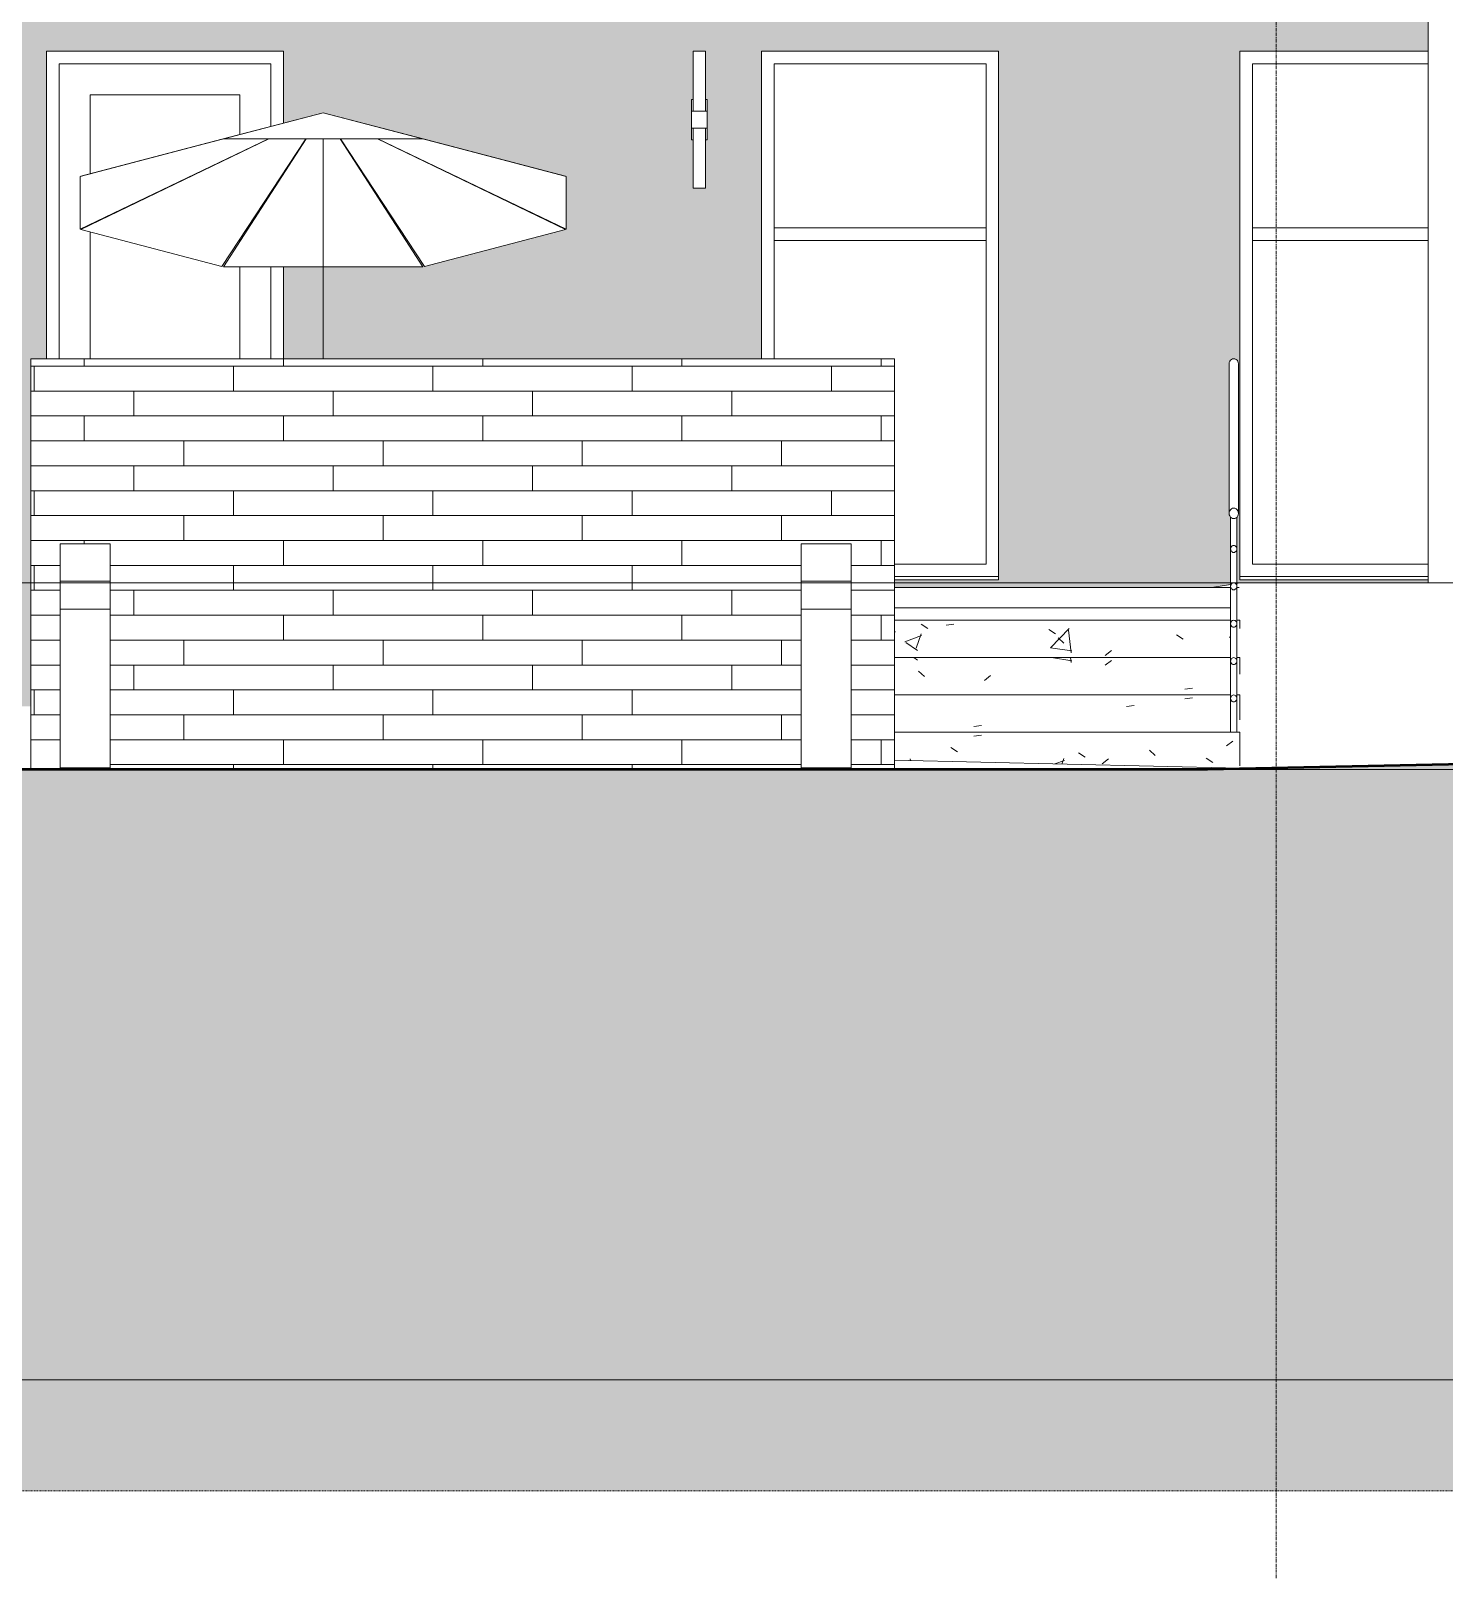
# Model space of a CAD drawing. Header units: inches. Extents: x 1747 to 7619, y -160 to 618.
# Drawn here: x 6191.1 to 6418, y -159.8 to 88.6 of the extents above; entities that cross this region are included whole.
import ezdxf

# ---------------------------------------------------------------- set-up
doc = ezdxf.new("R2010")
doc.units = ezdxf.units.IN
doc.header["$MEASUREMENT"] = 0
doc.linetypes.add('Aligning Line 1_8_', pattern=[0.25, 0.125, -0.125])
doc.linetypes.add('Grid Line 1_2_', pattern=[0.875, 0.5, -0.125, 0.125, -0.125])
for name, color, linetype, lineweight in [('0-4', 10, 'Continuous', 5), ('A-FLOR', 192, 'Continuous', 13), ('A-FLOR-HRAL', 11, 'Continuous', 9), ('A-FLOR-LEVL-1', 51, 'Grid Line 1_2_', 9), ('A-GENM', 5, 'Continuous', 9), ('A-GLAZ', 151, 'Continuous', 13), ('A-WALL', 113, 'Continuous', 13), ('A-WALL-PATT-1', 111, 'Continuous', 9), ('C-BLDG-PADS-1', 7, 'Continuous', 9), ('C-TOPO', 7, 'Continuous', 9), ('C-TOPO-1', 250, 'Continuous', 50), ('E-LITE-EQPM', 33, 'Continuous', 9), ('G-ANNO-SYMB', 111, 'Aligning Line 1_8_', 9), ('G-ANNO-SYMB-2', 147, 'Aligning Line 1_8_', 9), ('G-IMPT', 8, 'Continuous', 9), ('L-SITE', 91, 'Continuous', 9), ('S-GRID-1', 1, 'Grid Line 1_2_', 9), ('S-STRS', 31, 'Continuous', 9)]:
    doc.layers.add(name, color=color, linetype=linetype, lineweight=lineweight)
pattern_1 = [(0, (6327.6467, -29.2), (0, 4), []), (90, (6327.647, -29.2), (-8, 8), [4, -28]), (90, (6343.647, -25.2), (-8, 8), [4, -28])]

# ---------------------------------------------------------------- blocks, each defined once
blk = doc.blocks.new('CTR - 2nd Phase_rvt-2-BUILDING ELEVATION - NORTH')
at = {"layer": 'A-FLOR-LEVL-1'}
for p, q in [((-12558.48, 0), (-9609.49, 0)), ((-12558.48, -30), (-9609.49, -30)), ((-12558.48, -128), (-9609.49, -128))]:
    blk.add_line(p, q, dxfattribs=at)
blk = doc.blocks.new('CTR  - Topography_rvt-2-BUILDING ELEVATION - NORTH')
at = {"layer": 'C-TOPO'}
h = blk.add_hatch(dxfattribs=at)
h.set_pattern_fill('FP_44', color=256, style=0, pattern_type=2)
h.set_pattern_definition([(0, (12, 0), (24, 24), [24, -24]), (0, (12, 9), (24, 24), [24, -24]), (0, (12, 18), (24, 24), [24, -24]), (90, (15, 21), (-24, 24), [24, -24]), (90, (24, 21), (-24, 24), [24, -24]), (90, (33, 21), (-24, 24), [24, -24])])
h.paths.add_polyline_path([(-11081.58, -145.91), (-9706.16, -145.91), (-9706.16, 4.74), (-9718.02, 4.58), (-9757.96, 2.29), (-9768.94, 2.2), (-9792.27, 0.09), (-9800.81, -1.14), (-9823.15, -1.14), (-9826.28, -1.52), (-9893.34, -4.3), (-9896.52, -5.01), (-9915.25, -12.61), (-9950.42, -20.49), (-9956.61, -23), (-10060.1, -17.59), (-10091.21, -21.29), (-10136.73, -22.07), (-10165.22, -22.67), (-10281.96, -24.6), (-10370.76, -26.59), (-10412.87, -26.71), (-10450.41, -27.55), (-10486.95, -27.6), (-10517.54, -27.24), (-10524.96, -27.24), (-10534.89, -27.12), (-10585.35, -27.54), (-10642.59, -27.26), (-10678.15, -26.98), (-10825.64, -29.97), (-10890.22, -30), (-12461.79, -30), (-12461.79, -145.91), (-11083.98, -145.91)], flags=0)
at = {"layer": 'A-FLOR-LEVL-1'}
for p, q in [((-12558.48, 0), (-9609.49, 0)), ((-12558.48, -128), (-9609.49, -128))]:
    blk.add_line(p, q, dxfattribs=at)
at = {"layer": 'C-BLDG-PADS-1'}
blk.add_line((-11013.11, -30), (-11013.11, -27), dxfattribs=at)
at = {"layer": 'C-TOPO'}
for p, q in [((-10819.49, -0.08), (-10818.99, 0)), ((-10783.67, 0), (-10818.99, 0)), ((-10823.53, -0.75), (-10820.49, -0.25)), ((-10818.99, -29.77), (-10874.46, -28.49)), ((-10824.23, -29.97), (-10759.96, -28.66)), ((-10818.99, -29.86), (-10818.99, -29.77)), ((-10816.88, -29.82), (-10818.99, -29.77)), ((-10818.99, -29.77), (-10818.99, -29.86)), ((-11034.25, -30), (-10940.6, -30)), ((-10858.76, -30), (-10940.6, -30)), ((-10876.59, -30), (-10823.44, -29.95)), ((-10860.99, -30), (-10858.76, -30)), ((-10824.23, -29.97), (-10858.76, -30)), ((-10823.58, -29.97), (-10824.23, -29.97))]:
    blk.add_line(p, q, dxfattribs=at)
at = {"layer": 'C-TOPO-1'}
for p, q in [((-10759.96, -28.66), (-10824.23, -29.97)), ((-10940.6, -30), (-11034.25, -30)), ((-10858.76, -30), (-10940.6, -30)), ((-10824.23, -29.97), (-10858.76, -30))]:
    blk.add_line(p, q, dxfattribs=at)
at = {"layer": 'G-ANNO-SYMB-2'}
blk.add_line((-9742.88, 0), (-12461.79, 0), dxfattribs=at)
blk = doc.blocks.new('CTR - 1st Phase - Common Walls_rvt-2-BUILDING ELEVATION - NORTH')
at = {"layer": 'A-FLOR-LEVL-1'}
for p, q in [((-12558.48, 0), (-9609.49, 0)), ((-12558.48, -30), (-9609.49, -30)), ((-12558.48, -128), (-9609.49, -128))]:
    blk.add_line(p, q, dxfattribs=at)
at = {"layer": 'G-ANNO-SYMB-2'}
blk.add_line((-9706.16, 0), (-12461.79, 0), dxfattribs=at)
blk = doc.blocks.new('Outdoor Table01 - 02ZUTB01_dwg-V20-BUILDING ELEVATION - NORTH')
at = {"layer": 'G-IMPT'}
for p, q in [((-12157.79, 75.5), (-12196.68, 65.31)), ((-12157.79, 75.5), (-12174.05, 71.26)), ((-12157.79, 75.5), (-12173.79, 71.29)), ((-12157.79, 75.5), (-12141.79, 71.29)), ((-12157.79, 75.5), (-12118.9, 65.31)), ((-12157.79, 75.5), (-12141.53, 71.26)), ((-12196.79, 65.24), (-12173.79, 71.29)), ((-12166.58, 71.29), (-12196.79, 56.82)), ((-12166.52, 71.29), (-12196.68, 56.75)), ((-12174.05, 71.26), (-12196.68, 65.31)), ((-12160.56, 71.29), (-12174.05, 50.8)), ((-12160.51, 71.29), (-12173.79, 50.77)), ((-12141.79, 71.29), (-12173.79, 71.29)), ((-12157.79, 49.5), (-12157.79, 71.29)), ((-12157.79, 49.5), (-12157.79, 71.29)), ((-12155.07, 71.29), (-12141.79, 50.77)), ((-12155.02, 71.29), (-12141.53, 50.8)), ((-12149.06, 71.29), (-12118.9, 56.75)), ((-12149, 71.29), (-12118.79, 56.82)), ((-12141.79, 71.29), (-12118.79, 65.24)), ((-12118.9, 65.31), (-12141.53, 71.26)), ((-12196.79, 65.24), (-12196.79, 56.82)), ((-12118.79, 56.82), (-12118.79, 65.24)), ((-12196.68, 56.75), (-12174.05, 50.8)), ((-12141.53, 50.8), (-12118.9, 56.75)), ((-12173.79, 50.77), (-12141.79, 50.77)), ((-12157.79, 36), (-12157.79, 49.5)), ((-12157.79, 36), (-12157.79, 49.5))]:
    blk.add_line(p, q, dxfattribs=at)
blk = doc.blocks.new('Outdoor Table01 - Outdoor Table01-1899970-BUILDING ELEVATION - NORTH')
at = {"extrusion": (0, 0, -1), "zscale": -1}
blk.add_blockref('Outdoor Table01 - 02ZUTB01_dwg-V20-BUILDING ELEVATION - NORTH', (22279.58, 0), dxfattribs=at)
blk = doc.blocks.new('_THE_ WINDOW _ DOOR - Window - 1st Floor-V28-BUILDING ELEVATION - NORTH')
at = {"layer": 'A-GLAZ'}
for p, q in [((-10857.76, 85.38), (-10895.79, 85.38)), ((-10895.79, 85.38), (-10895.79, 36)), ((-10857.76, 1), (-10857.76, 85.38)), ((-10893.79, 36), (-10893.79, 83.38)), ((-10893.79, 83.38), (-10859.76, 83.38)), ((-10859.76, 83.38), (-10859.76, 3)), ((-10893.79, 57), (-10893.79, 55)), ((-10859.76, 57), (-10893.79, 57)), ((-10893.79, 55), (-10859.76, 55)), ((-10859.76, 55), (-10859.76, 57)), ((-10859.76, 3), (-10874.46, 3)), ((-10874.46, 1), (-10857.76, 1)), ((-10874.46, 0.5), (-10857.76, 0.5)), ((-10857.76, 0.5), (-10857.76, 1))]:
    blk.add_line(p, q, dxfattribs=at)
blk = doc.blocks.new('Railing - 1_-1411116-BUILDING ELEVATION - NORTH')
at = {"layer": 'A-FLOR-HRAL'}
for p, q in [((-10820.49, 10.57), (-10820.49, -24)), ((-10819.49, -24), (-10819.49, 10.57))]:
    blk.add_line(p, q, dxfattribs=at)
at = {"layer": 'A-FLOR-HRAL', "flags": 128}
for points in [[(-10820.03, 10.32), (-10820.1, 10.33), (-10820.3, 10.38), (-10820.44, 10.46), (-10820.48, 10.52)], [(-10819.5, 10.52), (-10819.54, 10.46), (-10819.68, 10.38), (-10819.88, 10.33), (-10819.95, 10.32)]]:
    blk.add_lwpolyline(points, dxfattribs=at)
blk = doc.blocks.new('Railing - Railing-1929021-BUILDING ELEVATION - NORTH')
at = {"layer": 'A-FLOR-HRAL'}
for p, q in [((-10820.49, 6.47), (-10820.49, 5.44)), ((-10819.49, 5.44), (-10819.49, 6.47)), ((-10820.49, 0.47), (-10820.49, -0.56)), ((-10819.49, -0.56), (-10819.49, 0.47)), ((-10820.49, -5.53), (-10820.49, -6.56)), ((-10819.49, -6.56), (-10819.49, -5.53)), ((-10820.49, -11.52), (-10820.49, -12.56)), ((-10819.49, -12.56), (-10819.49, -11.52)), ((-10820.49, -17.52), (-10820.49, -18.56)), ((-10819.49, -18.56), (-10819.49, -17.52))]:
    blk.add_line(p, q, dxfattribs=at)
at = {"layer": 'A-FLOR-HRAL', "flags": 128}
for points in [[(-10819.49, 5.44), (-10819.51, 5.59), (-10819.56, 5.72), (-10819.64, 5.84), (-10819.74, 5.93), (-10819.86, 5.98), (-10819.99, 6), (-10820.12, 5.98), (-10820.24, 5.93), (-10820.34, 5.84), (-10820.42, 5.72), (-10820.47, 5.59), (-10820.49, 5.44)], [(-10820.49, 5.44), (-10820.47, 5.3), (-10820.42, 5.16), (-10820.34, 5.05), (-10820.24, 4.96), (-10820.12, 4.9), (-10819.99, 4.88), (-10819.86, 4.9), (-10819.74, 4.96), (-10819.64, 5.05), (-10819.56, 5.16), (-10819.51, 5.3), (-10819.49, 5.44)], [(-10819.49, -0.56), (-10819.51, -0.41), (-10819.56, -0.28), (-10819.64, -0.16), (-10819.74, -0.07), (-10819.86, -0.02), (-10819.99, 0), (-10820.12, -0.02), (-10820.24, -0.07), (-10820.34, -0.16), (-10820.42, -0.28), (-10820.47, -0.41), (-10820.49, -0.56)], [(-10820.49, -0.56), (-10820.47, -0.7), (-10820.42, -0.84), (-10820.34, -0.95), (-10820.24, -1.04), (-10820.12, -1.1), (-10819.99, -1.12), (-10819.86, -1.1), (-10819.74, -1.04), (-10819.64, -0.95), (-10819.56, -0.84), (-10819.51, -0.7), (-10819.49, -0.56)], [(-10819.49, -6.56), (-10819.51, -6.41), (-10819.56, -6.28), (-10819.64, -6.16), (-10819.74, -6.07), (-10819.86, -6.02), (-10819.99, -6), (-10820.12, -6.02), (-10820.24, -6.07), (-10820.34, -6.16), (-10820.42, -6.28), (-10820.47, -6.41), (-10820.49, -6.56)], [(-10820.49, -6.56), (-10820.47, -6.7), (-10820.42, -6.84), (-10820.34, -6.95), (-10820.24, -7.04), (-10820.12, -7.1), (-10819.99, -7.12), (-10819.86, -7.1), (-10819.74, -7.04), (-10819.64, -6.95), (-10819.56, -6.84), (-10819.51, -6.7), (-10819.49, -6.56)], [(-10819.49, -12.56), (-10819.51, -12.41), (-10819.56, -12.28), (-10819.64, -12.16), (-10819.74, -12.07), (-10819.86, -12.02), (-10819.99, -12), (-10820.12, -12.02), (-10820.24, -12.07), (-10820.34, -12.16), (-10820.42, -12.28), (-10820.47, -12.41), (-10820.49, -12.56)], [(-10820.49, -12.56), (-10820.47, -12.7), (-10820.42, -12.84), (-10820.34, -12.95), (-10820.24, -13.04), (-10820.12, -13.1), (-10819.99, -13.12), (-10819.86, -13.1), (-10819.74, -13.04), (-10819.64, -12.95), (-10819.56, -12.84), (-10819.51, -12.7), (-10819.49, -12.56)], [(-10819.49, -18.56), (-10819.51, -18.41), (-10819.56, -18.28), (-10819.64, -18.16), (-10819.74, -18.07), (-10819.86, -18.02), (-10819.99, -18), (-10820.12, -18.02), (-10820.24, -18.07), (-10820.34, -18.16), (-10820.42, -18.28), (-10820.47, -18.41), (-10820.49, -18.56)], [(-10820.49, -18.56), (-10820.47, -18.7), (-10820.42, -18.84), (-10820.34, -18.95), (-10820.24, -19.04), (-10820.12, -19.1), (-10819.99, -19.12), (-10819.86, -19.1), (-10819.74, -19.04), (-10819.64, -18.95), (-10819.56, -18.84), (-10819.51, -18.7), (-10819.49, -18.56)]]:
    blk.add_lwpolyline(points, dxfattribs=at)
blk.add_blockref('Railing - 1_-1411116-BUILDING ELEVATION - NORTH', (0, 0))
blk = doc.blocks.new('Top Rail Type - Top Rail_Internal_-1929038-BUILDING ELEVATION - NORTH')
at = {"layer": 'A-FLOR-HRAL'}
for p, q in [((-10820.74, 35.16), (-10820.74, 11.16)), ((-10819.24, 11.16), (-10819.24, 35.16))]:
    blk.add_line(p, q, dxfattribs=at)
at = {"layer": 'A-FLOR-HRAL', "flags": 128}
for points in [[(-10820.74, 35.16), (-10820.71, 35.38), (-10820.64, 35.58), (-10820.52, 35.75), (-10820.36, 35.89), (-10820.18, 35.97), (-10819.99, 36), (-10819.8, 35.97), (-10819.61, 35.89), (-10819.46, 35.75), (-10819.34, 35.58), (-10819.26, 35.38), (-10819.24, 35.16)], [(-10819.24, 11.16), (-10819.26, 11.38), (-10819.34, 11.58), (-10819.46, 11.75), (-10819.61, 11.89), (-10819.8, 11.97), (-10819.99, 12), (-10820.18, 11.97), (-10820.36, 11.89), (-10820.52, 11.75), (-10820.64, 11.58), (-10820.71, 11.38), (-10820.74, 11.16)], [(-10820.74, 11.16), (-10820.71, 10.94), (-10820.64, 10.74), (-10820.52, 10.57), (-10820.36, 10.44), (-10820.18, 10.35), (-10819.99, 10.32), (-10819.8, 10.35), (-10819.61, 10.44), (-10819.46, 10.57), (-10819.34, 10.74), (-10819.26, 10.94), (-10819.24, 11.16)]]:
    blk.add_lwpolyline(points, dxfattribs=at)
blk = doc.blocks.new('_THE_ WINDOW _ DOOR - Window - 1st Floor-V33-BUILDING ELEVATION - NORTH')
at = {"layer": 'A-GLAZ'}
for p, q in [((-10788.78, 85.38), (-10818.99, 85.38)), ((-10818.99, 85.38), (-10818.99, 1)), ((-10816.99, 3), (-10816.99, 83.38)), ((-10816.99, 83.38), (-10788.78, 83.38)), ((-10816.99, 57), (-10816.99, 55)), ((-10788.78, 57), (-10816.99, 57)), ((-10816.99, 55), (-10788.78, 55)), ((-10788.78, 3), (-10816.99, 3)), ((-10818.99, 1), (-10788.78, 1)), ((-10818.99, 1), (-10818.99, 0.5)), ((-10818.99, 0.5), (-10788.78, 0.5))]:
    blk.add_line(p, q, dxfattribs=at)
blk = doc.blocks.new('Pathway_Cooper_McGraw-Edison _BSC-BRC_Round - Pathway_Cooper_McGraw-Edison _BSC-BRC_Round-V40-BUILDING ELEVATION - NORTH')
at = {"layer": 'E-LITE-EQPM'}
for p, q in [((-12125.15, 6.28), (-12125.15, 0.28)), ((-12125.15, 6.28), (-12121.15, 6.28)), ((-12121.15, 6.28), (-12117.15, 6.28)), ((-12117.15, 0.28), (-12117.15, 6.28)), ((-12121.15, 0.28), (-12125.15, 0.28)), ((-12125.15, 0.28), (-12125.15, -4.22)), ((-12125.15, 0.28), (-12121.15, 0.28)), ((-12117.15, 0.28), (-12121.15, 0.28)), ((-12121.15, 0.28), (-12117.15, 0.28)), ((-12117.15, -4.22), (-12117.15, 0.28)), ((-12121.15, -4.22), (-12125.15, -4.22)), ((-12125.15, -4.22), (-12125.15, -29.72)), ((-12125.15, -4.22), (-12121.15, -4.22)), ((-12117.15, -4.22), (-12121.15, -4.22)), ((-12121.15, -4.22), (-12117.15, -4.22)), ((-12117.15, -29.72), (-12117.15, -4.22)), ((-12121.15, -29.72), (-12125.15, -29.72)), ((-12117.15, -29.72), (-12121.15, -29.72))]:
    blk.add_line(p, q, dxfattribs=at)
blk = doc.blocks.new('VISA-OW2400-02-SASS - OW2400-L30K-MVOLT-V46-BUILDING ELEVATION - NORTH')
at = {"layer": 'E-LITE-EQPM'}
for p, q in [((-10215.59, 85.38), (-10213.59, 85.38)), ((-10215.59, 85.38), (-10215.59, 75.75)), ((-10213.59, 75.75), (-10213.59, 85.38)), ((-10215.84, 77.63), (-10215.59, 77.63)), ((-10215.84, 75.75), (-10215.84, 77.63)), ((-10213.59, 77.63), (-10213.34, 77.63)), ((-10213.34, 77.63), (-10213.34, 75.75)), ((-10215.84, 75.75), (-10213.34, 75.75)), ((-10215.84, 75.75), (-10215.84, 73)), ((-10213.34, 73), (-10213.34, 75.75)), ((-10213.34, 73), (-10215.84, 73)), ((-10215.84, 71.13), (-10215.84, 73)), ((-10215.59, 73), (-10215.59, 63.38)), ((-10213.59, 63.38), (-10213.59, 73)), ((-10213.34, 73), (-10213.34, 71.13)), ((-10215.84, 71.13), (-10215.59, 71.13)), ((-10213.34, 71.13), (-10213.59, 71.13)), ((-10213.59, 63.38), (-10215.59, 63.38))]:
    blk.add_line(p, q, dxfattribs=at)
blk = doc.blocks.new('077123 - Manufactured Gutters and Downspouts - 077123 - Manufactured Gutters and Downspouts-2024313-BUILDING ELEVATION - NORTH')
at = {"layer": 'A-GENM'}
blk.add_line((-10434.99, 0), (-10434.99, 91.91), dxfattribs=at)
blk = doc.blocks.new('_THE_ WINDOW _ DOOR - Door - 1st Floor-V48-BUILDING ELEVATION - NORTH')
at = {"layer": 'A-GLAZ'}
for p, q in [((-10972.59, 85.38), (-11010.61, 85.38)), ((-11010.61, 85.38), (-11010.61, 36)), ((-10972.59, 73.83), (-10972.59, 85.38)), ((-11008.61, 36), (-11008.61, 83.38)), ((-11008.61, 83.38), (-10974.59, 83.38)), ((-10974.59, 83.38), (-10974.59, 73.31)), ((-11003.61, 65.65), (-11003.61, 78.38)), ((-11003.61, 78.38), (-10979.59, 78.38)), ((-10979.59, 78.38), (-10979.59, 72.01)), ((-10972.59, 65.61), (-10972.59, 65.78)), ((-10974.59, 62.74), (-10974.59, 62.52)), ((-11003.61, 57.46), (-11003.61, 57.57)), ((-11003.61, 36), (-11003.61, 56.36)), ((-10979.59, 55.15), (-10979.59, 54.79)), ((-10979.59, 50.77), (-10979.59, 36)), ((-10974.59, 50.77), (-10974.59, 36)), ((-10972.59, 36), (-10972.59, 50.77))]:
    blk.add_line(p, q, dxfattribs=at)

msp = doc.modelspace()

# ---------------------------------------------------------------- hatches: boundary and pattern name
at = {"layer": 'A-WALL-PATT-1'}
h = msp.add_hatch(dxfattribs=at)
h.set_pattern_fill('FP_62', color=256, style=0, pattern_type=2)
h.set_pattern_definition([(0, (5775.1587, -29.2), (0, 4), []), (90, (5775.159, -29.2), (-8, 8), [4, -28]), (90, (5791.159, -25.2), (-8, 8), [4, -28])])
h.paths.add_polyline_path([(6238.0463, 75.5), (6254.3098, 71.2614), (6240.3866, 74.8867)], flags=0)
h.paths.add_polyline_path([(6384.7463, 0.5), (6384.7463, -0.0826), (6385.2462, 0), (6415.4588, 0), (6415.4588, 0.5), (6385.2463, 0.5)], flags=0)
h.paths.add_polyline_path([(6184.8442, -19.8417), (6191.1213, -19.8417), (6191.1213, 36), (6193.6213, 36), (6193.6213, 85.375), (6231.6463, 85.375), (6231.6463, 73.832), (6238.0463, 75.5), (6277.0463, 65.2384), (6277.0463, 56.8187), (6249.4293, 70.0119), (6276.9372, 56.7493), (6254.3098, 50.7957), (6240.7697, 71.2901), (6254.0463, 50.767), (6231.6463, 50.767), (6231.6463, 36), (6308.4463, 36), (6308.4463, 85.375), (6346.4713, 85.375), (6346.4713, 0.5), (6329.7713, 0.5), (6329.7713, -0.75), (6380.7064, -0.75), (6383.7463, -0.2478), (6383.716, 10.5685), (6383.5968, 10.7422), (6383.5219, 10.9444), (6383.4963, 11.3785), (6383.5219, 35.3785), (6383.5968, 35.5807), (6383.8133, 35.8379), (6383.9963, 35.9455), (6384.1351, 35.9836), (6384.3576, 35.9836), (6384.5581, 35.917), (6384.6968, 35.8229), (6384.7767, 35.7544), (6384.8959, 35.5807), (6384.9708, 35.3785), (6384.9963, 35.1615), (6384.9708, 10.9444), (6384.8959, 10.7422), (6384.7463, 10.4645), (6384.7463, 0.5), (6385.2463, 0.5), (6385.2463, 85.375), (6415.4588, 85.375), (6415.4588, 109.625), (6116.2588, 109.625), (6116.2588, -17.5754), (6143.1213, -19.8417), (6170.9533, -19.8417)], flags=0)
h.paths.add_polyline_path([(6108.2588, -16.9091), (6108.2588, 109.625), (5809.0588, 109.625), (5809.0588, 101.375), (6039.6463, 101.375), (6039.6463, 0), (6018.6713, 0), (6018.6713, -4), (5953.4141, -4.0135), (6034.1455, -10.6975), (6069.0429, -12.6705), (6080.2459, -14.5762), (6098.7307, -16.1156)], flags=0)
h.paths.add_polyline_path([(5775.1588, -4), (5801.0588, -3.9606), (5801.0588, 109.625), (5775.1588, 109.625), (5775.1588, -3.9606)], flags=0)
h.paths.add_polyline_path([(7035.9213, -0.75), (7035.9213, 0.5), (6999.8338, 0.5), (6999.8338, 85.375), (7037.8588, 85.375), (7037.8588, 36), (7038.2338, 36), (7038.2338, 85.375), (7076.2588, 85.375), (7076.2588, 73.8874), (7076.4463, 73.9363), (7076.4463, 109.625), (6777.2463, 109.625), (6777.2463, 0), (6980.4467, 0), (6980.9463, -0.0813), (6980.916, 10.5685), (6980.7968, 10.7422), (6980.7219, 10.9444), (6980.6963, 11.3785), (6980.7219, 35.3785), (6980.7968, 35.5807), (6981.0133, 35.8379), (6981.1963, 35.9455), (6981.394, 35.9923), (6981.5576, 35.9836), (6981.7581, 35.917), (6981.8968, 35.8229), (6981.9767, 35.7544), (6982.0959, 35.5807), (6982.1708, 35.3785), (6982.1963, 35.1615), (6982.1708, 10.9444), (6982.0959, 10.7422), (6981.9463, 10.4588), (6981.9463, -0.2441), (6984.3749, -0.6395), (6984.397, -0.75), (7035.215, -0.75)], flags=0)
h.paths.add_polyline_path([(6507.7698, 0), (6769.2463, 0), (6769.2463, 0.5), (6731.2213, 0.5), (6731.2213, 85.375), (6769.2463, 85.375), (6769.2463, 109.625), (6423.4588, 109.625), (6423.4588, 0), (6500.8491, 0)], flags=0)
h.paths.add_polyline_path([(6163.3158, 0.5), (6135.8713, 0.5), (6135.8713, 85.375), (6173.8963, 85.375), (6173.8963, 0.5), (6168.6979, 0.5)], flags=0)
h.paths.add_polyline_path([(6615.4117, 0.5), (6577.4338, 0.5), (6577.4338, 85.375), (6615.4588, 85.375), (6615.4588, 0.5)], flags=0)
h.paths.add_polyline_path([(6572.3549, 0.5), (6539.0338, 0.5), (6539.0338, 85.375), (6577.0588, 85.375), (6577.0588, 0.5)], flags=0)
h.paths.add_polyline_path([(6723.0535, 0.5), (6692.4463, 0.5), (6692.4463, 85.375), (6730.4713, 85.375), (6730.4713, 0.5)], flags=0)
h.paths.add_polyline_path([(6959.8657, 0.5), (6923.2213, 0.5), (6923.2213, 85.375), (6961.2463, 85.375), (6961.2463, 0.5)], flags=0)
h.paths.add_polyline_path([(6448.5667, 4), (6428.2588, 4), (6428.2588, 34), (6458.2588, 34), (6458.2588, 4), (6453.9488, 4)], flags=0)
h.paths.add_polyline_path([(6830.6954, 4), (6812.2338, 4), (6812.2338, 34), (6842.2338, 34), (6842.2338, 4)], flags=0)
h.paths.add_polyline_path([(7076.2588, 36), (7076.4463, 36), (7076.4463, 50.767), (7076.2588, 50.767), (7076.2588, 43.3553)], flags=0)
h.paths.add_polyline_path([(7114.8463, 36), (7114.8463, 55.0415), (7098.7098, 50.7957), (7085.1697, 71.2901), (7098.4463, 50.767), (7084.4463, 50.767), (7084.4463, 36), (7110.5643, 36)], flags=0)
h.paths.add_polyline_path([(7152.8713, 36), (7194.1463, 36), (7194.1463, 109.625), (7084.4463, 109.625), (7084.4463, 74.9788), (7114.8463, 67.0156), (7114.8463, 85.375), (7152.8713, 85.375), (7152.8713, 47.35)], flags=0)
h.paths.add_polyline_path([(7114.8463, 59.8788), (7114.8463, 59.9801), (7091.1781, 71.2901), (7110.5643, 61.9433)], flags=0)
h.paths.add_polyline_path([(6297.4463, 63.375), (6297.4463, 71.125), (6297.1963, 71.125), (6297.1963, 77.625), (6297.4463, 77.625), (6297.4463, 85.375), (6299.4463, 85.375), (6299.4463, 77.625), (6299.6963, 77.625), (6299.6963, 71.125), (6299.4463, 71.125), (6299.4463, 63.375)], flags=0)
h.paths.add_polyline_path([(6491.8213, 63.375), (6489.8213, 63.375), (6489.8213, 71.125), (6489.5713, 71.125), (6489.5713, 77.625), (6489.8213, 77.625), (6489.8213, 85.375), (6491.8213, 85.375), (6491.8213, 77.625), (6492.0713, 77.625), (6492.0713, 71.125), (6491.8213, 71.125)], flags=0)
h.paths.add_polyline_path([(6990.6463, 63.375), (6988.6463, 63.375), (6988.6463, 71.125), (6988.3963, 71.125), (6988.3963, 77.625), (6988.6463, 77.625), (6988.6463, 85.375), (6990.6463, 85.375), (6990.6463, 77.625), (6990.8963, 77.625), (6990.8963, 71.125), (6990.6463, 71.125), (6990.6463, 64.3845)], flags=0)
h.paths.add_polyline_path([(6683.4463, 63.375), (6681.4463, 63.375), (6681.4463, 71.125), (6681.1963, 71.125), (6681.1963, 77.625), (6681.4463, 77.625), (6681.4463, 85.375), (6683.4463, 85.375), (6683.4463, 77.625), (6683.6963, 77.625), (6683.6963, 71.125), (6683.4463, 71.125)], flags=0)
h.paths.add_polyline_path([(6231.6463, 65.6068), (6235.2749, 71.2901), (6231.6463, 65.7783)], flags=0)
h.paths.add_polyline_path([(7076.2588, 65.9353), (7076.4463, 66.2251), (7076.4463, 66.3859), (7076.2588, 66.1011)], flags=0)
h.paths.add_polyline_path([(7114.8463, 66.975), (7114.8463, 67.0088), (7110.5643, 68.1017)], flags=0)
h.paths.add_polyline_path([(5792.0588, 75.375), (5790.0588, 75.375), (5790.0588, 83.125), (5789.8088, 83.125), (5789.8088, 89.625), (5790.0588, 89.625), (5790.0588, 97.375), (5792.0588, 97.375), (5792.0588, 89.625), (5792.3088, 89.625), (5792.3088, 83.125), (5792.0588, 83.125)], flags=0)
h = msp.add_hatch(dxfattribs=at)
h.set_pattern_fill('FP_52', color=256, style=0, pattern_type=2)
h.set_pattern_definition(pattern_1)
h.paths.add_polyline_path([(6191.1215, -30), (6191.1215, -28.9744), (6195.3713, -29.0805), (6195.3713, 36), (6191.1213, 36), (6191.1213, -30)], flags=0)
h = msp.add_hatch(dxfattribs=at)
h.set_pattern_fill('FP_52', color=256, style=0, pattern_type=2)
h.set_pattern_definition(pattern_1)
h.paths.add_polyline_path([(6322.2873, -30), (6329.7713, -29.9701), (6329.7713, 36), (6195.3713, 36), (6195.3713, -29.0805), (6195.8162, -29.0916), (6195.8162, 6.2807), (6203.8162, 6.2807), (6203.8162, -29.2913), (6232.2058, -30), (6322.2803, -30)], flags=0)
h.paths.add_polyline_path([(6322.2803, -29.7193), (6314.8162, -29.7193), (6314.8162, 6.2807), (6322.8162, 6.2807), (6322.8162, -29.7193), (6322.6799, -29.7193)], flags=0)
at = {"layer": 'S-STRS'}
h = msp.add_hatch(dxfattribs=at)
h.set_pattern_fill('FP_51', color=256, style=0, pattern_type=2)
h.set_pattern_definition([(49.781, (17216.236, 16.06), (27.542763, -2.39092), [2.867, -31.537]), (355.038, (17216.236, 16.06), (-5.32791, 28.66125), [2.304, -25.343]), (100.531, (17218.53, 15.86), (22.214947, 26.26965), [2.429, -26.723]), (45.962, (17216.236, 23.68), (40.98173, -6.30683), [4.303, -47.329]), (96.687, (17219.65, 23.155), (35.89096, 37.11785), [3.643, -40.078]), (351.251, (17216.236, 23.68), (35.89144, 37.11759), [3.455, -38.009]), (20.852, (17220.076, 21.775), (22.920947, -15.340956), [2.877, -31.649]), (326.206, (17220.076, 21.775), (9.34303, 27.63074), [2.298, -25.283]), (71.317, (17221.986, 20.497), (32.26478, 12.28913), [2.431, -26.737]), (37.286, (17216.236, 16.06), (0.467294, 12.684528), [1.264, -23.702, 1.264, -24.391, -25.367]), (37.286, (17216.236, 16.06), (0.467294, 12.684528), [-50.62, 1.264, -24.104]), (7.443, (17216.236, 16.06), (10.101368, 15.028153), [1.267, -13.4, 1.267, -23.191, -9.695]), (7.443, (17216.236, 16.06), (10.101368, 15.028153), [-39.124, 1.267, -8.428]), (327.701, (17207.673, 16.06), (20.498663, -0.85914), [1.264, -8.314, 1.264, -28.621, -39.656]), (327.701, (17207.673, 16.06), (20.498663, -0.85914), [-39.464, 1.264, -38.391]), (317.721, (17203.833, 16.06), (22.394505, 3.814535), [1.263, -11.173, 1.263, -18.558, -28.125]), (317.721, (17203.833, 16.06), (22.394505, 3.814535), [-32.257, 1.263, -26.862])])
h.paths.add_polyline_path([(6329.7713, -12), (6383.7463, -12), (6383.7463, -6), (6329.7713, -6)], flags=0)
h.paths.add_polyline_path([(6384.7463, -10.5758), (6385.2463, -7.3403), (6385.2463, -6), (6384.7463, -6), (6384.7463, -9.2179)], flags=0)
h = msp.add_hatch(dxfattribs=at)
h.set_pattern_fill('FP_50', color=256, style=0, pattern_type=2)
h.set_pattern_definition([(49.781, (17216.236, 14.49), (27.542763, -2.39092), [2.867, -31.537]), (355.038, (17216.236, 14.49), (-5.32791, 28.66125), [2.304, -25.343]), (100.531, (17218.53, 14.29), (22.214947, 26.26965), [2.429, -26.723]), (45.962, (17216.236, 22.11), (40.98173, -6.30683), [4.303, -47.329]), (96.687, (17219.65, 21.586), (35.89096, 37.11785), [3.643, -40.078]), (351.251, (17216.236, 22.11), (35.89144, 37.11759), [3.455, -38.009]), (20.852, (17220.076, 20.206), (22.920947, -15.340956), [2.877, -31.649]), (326.206, (17220.076, 20.206), (9.34303, 27.63074), [2.298, -25.283]), (71.317, (17221.986, 18.928), (32.26478, 12.28913), [2.431, -26.737]), (37.286, (17216.236, 14.49), (0.467294, 12.684528), [1.264, -23.702, 1.264, -24.391, -25.367]), (37.286, (17216.236, 14.49), (0.467294, 12.684528), [-50.62, 1.264, -24.104]), (7.443, (17216.236, 14.49), (10.101368, 15.028153), [1.267, -13.4, 1.267, -23.191, -9.695]), (7.443, (17216.236, 14.49), (10.101368, 15.028153), [-39.124, 1.267, -8.428]), (327.701, (17207.673, 14.49), (20.498663, -0.85914), [1.264, -8.314, 1.264, -28.621, -39.656]), (327.701, (17207.673, 14.49), (20.498663, -0.85914), [-39.464, 1.264, -38.391]), (317.721, (17203.833, 14.49), (22.394505, 3.814535), [1.263, -11.173, 1.263, -18.558, -28.125]), (317.721, (17203.833, 14.49), (22.394505, 3.814535), [-32.257, 1.263, -26.862])])
h.paths.add_polyline_path([(6329.7713, -18), (6383.7463, -18), (6383.7463, -12), (6329.7713, -12)], flags=0)
h.paths.add_polyline_path([(6384.7463, -17.916), (6385.2463, -14.4752), (6385.2463, -12), (6384.7463, -12), (6384.7463, -14.6905)], flags=0)
h = msp.add_hatch(dxfattribs=at)
h.set_pattern_fill('FP_49', color=256, style=0, pattern_type=2)
h.set_pattern_definition([(49.781, (17216.236, 12.92), (27.542763, -2.39092), [2.867, -31.537]), (355.038, (17216.236, 12.92), (-5.32791, 28.66125), [2.304, -25.343]), (100.531, (17218.53, 12.722), (22.214947, 26.26965), [2.429, -26.723]), (45.962, (17216.236, 20.542), (40.98173, -6.30683), [4.303, -47.329]), (96.687, (17219.65, 20.016), (35.89096, 37.11785), [3.643, -40.078]), (351.251, (17216.236, 20.54), (35.89144, 37.11759), [3.455, -38.009]), (20.852, (17220.076, 18.637), (22.920947, -15.340956), [2.877, -31.649]), (326.206, (17220.076, 18.637), (9.34303, 27.63074), [2.298, -25.283]), (71.317, (17221.986, 17.358), (32.26478, 12.28913), [2.431, -26.737]), (37.286, (17216.236, 12.921), (0.467294, 12.684528), [1.264, -23.702, 1.264, -24.391, -25.367]), (37.286, (17216.236, 12.921), (0.467294, 12.684528), [-50.62, 1.264, -24.104]), (7.443, (17216.236, 12.921), (10.101368, 15.028153), [1.267, -13.4, 1.267, -23.191, -9.695]), (7.443, (17216.236, 12.921), (10.101368, 15.028153), [-39.124, 1.267, -8.428]), (327.701, (17207.673, 12.921), (20.498663, -0.85914), [1.264, -8.314, 1.264, -28.621, -39.656]), (327.701, (17207.673, 12.921), (20.498663, -0.85914), [-39.464, 1.264, -38.391]), (317.721, (17203.833, 12.921), (22.394505, 3.814535), [1.263, -11.173, 1.263, -18.558, -28.125]), (317.721, (17203.833, 12.921), (22.394505, 3.814535), [-32.257, 1.263, -26.862])])
h.paths.add_polyline_path([(6329.7713, -24), (6383.7463, -24), (6383.7463, -18), (6329.7713, -18), (6329.7713, -19.7325)], flags=0)
h.paths.add_polyline_path([(6384.7463, -24), (6384.9404, -24), (6385.2463, -22.0207), (6385.2463, -18), (6384.7463, -18), (6384.7463, -23.19)], flags=0)
h = msp.add_hatch(dxfattribs=at)
h.set_pattern_fill('FP_48', color=256, style=0, pattern_type=2)
h.set_pattern_definition([(49.781, (17216.236, 11.352), (27.542763, -2.39092), [2.867, -31.537]), (355.038, (17216.236, 11.352), (-5.32791, 28.66125), [2.304, -25.343]), (100.531, (17218.53, 11.153), (22.214947, 26.26965), [2.429, -26.723]), (45.962, (17216.236, 18.973), (40.98173, -6.30683), [4.303, -47.329]), (96.687, (17219.65, 18.447), (35.89096, 37.11785), [3.643, -40.078]), (351.251, (17216.236, 18.973), (35.89144, 37.11759), [3.455, -38.009]), (20.852, (17220.076, 17.068), (22.920947, -15.340956), [2.877, -31.649]), (326.206, (17220.076, 17.068), (9.34303, 27.63074), [2.298, -25.283]), (71.317, (17221.986, 15.79), (32.26478, 12.28913), [2.431, -26.737]), (37.286, (17216.236, 11.352), (0.467294, 12.684528), [1.264, -23.702, 1.264, -24.391, -25.367]), (37.286, (17216.236, 11.352), (0.467294, 12.684528), [-50.62, 1.264, -24.104]), (7.443, (17216.236, 11.352), (10.101368, 15.028153), [1.267, -13.4, 1.267, -23.191, -9.695]), (7.443, (17216.236, 11.352), (10.101368, 15.028153), [-39.124, 1.267, -8.428]), (327.701, (17207.673, 11.352), (20.498663, -0.85914), [1.264, -8.314, 1.264, -28.621, -39.656]), (327.701, (17207.673, 11.352), (20.498663, -0.85914), [-39.464, 1.264, -38.391]), (317.721, (17203.833, 11.352), (22.394505, 3.814535), [1.263, -11.173, 1.263, -18.558, -28.125]), (317.721, (17203.833, 11.352), (22.394505, 3.814535), [-32.257, 1.263, -26.862])])
h.paths.add_polyline_path([(6385.1831, -29.7693), (6385.2463, -29.3609), (6385.2462, -24), (6329.7713, -24), (6329.7713, -28.4882), (6384.8933, -29.7626)], flags=0)

# ---------------------------------------------------------------- linework, layer by layer
at = {"layer": 'A-FLOR'}
for p, q in [((6329.7713, -0.75), (6383.7463, -0.75)), ((6384.7463, -0.75), (6385.1387, -0.75)), ((6383.7463, -4), (6329.7713, -4))]:
    msp.add_line(p, q, dxfattribs=at)
at = {"layer": 'A-FLOR-LEVL-1'}
for p, q in [((4646.5044, 0), (7593.9954, 0)), ((4646.5044, -30), (7593.9954, -30)), ((4646.5044, -128), (7593.9954, -128))]:
    msp.add_line(p, q, dxfattribs=at)
at = {"layer": 'A-WALL'}
for p, q in [((6191.1213, -26.9976), (6191.1213, 36)), ((6329.7713, 36), (6191.1213, 36)), ((6329.7713, -30), (6329.7713, 36)), ((6346.4713, 0.5), (6329.7713, 0.5)), ((6346.4713, 1), (6346.4713, 0.5)), ((6385.2463, 0.5), (6385.2463, 1)), ((6415.4588, 0.5), (6385.2463, 0.5))]:
    msp.add_line(p, q, dxfattribs=at)
at = {"layer": 'G-ANNO-SYMB'}
for p, q in [((7498.075, 0), (4742.443, 0)), ((7497.9954, -145.8387), (4742.443, -145.8387))]:
    msp.add_line(p, q, dxfattribs=at)
at = {"layer": 'S-GRID-1'}
msp.add_line((6391.0463, -159.8356), (6391.0463, 470.5), dxfattribs=at)
at = {"layer": 'S-STRS'}
for p, q in [((6329.7713, -6), (6383.7463, -6)), ((6384.7463, -6), (6385.2463, -6)), ((6385.2463, -6), (6385.2463, -7.3403)), ((6329.7713, -12), (6383.7463, -12)), ((6384.7463, -12), (6385.2463, -12)), ((6385.2463, -12), (6385.2463, -14.6805)), ((6329.7713, -18), (6383.7463, -18)), ((6384.7463, -18), (6385.2463, -18)), ((6385.2463, -18), (6385.2463, -22.0207)), ((6385.2463, -24), (6329.7713, -24)), ((6385.2463, -29.3609), (6385.2463, -24))]:
    msp.add_line(p, q, dxfattribs=at)

# ---------------------------------------------------------------- block references
at = {"layer": '0-4'}
for name in ['CTR - 2nd Phase_rvt-2-BUILDING ELEVATION - NORTH', 'CTR - 1st Phase - Common Walls_rvt-2-BUILDING ELEVATION - NORTH', 'CTR  - Topography_rvt-2-BUILDING ELEVATION - NORTH']:
    msp.add_blockref(name, (17204.2357, 0), dxfattribs=at)
at = {"layer": 'A-FLOR-HRAL'}
for name in ['Top Rail Type - Top Rail_Internal_-1929038-BUILDING ELEVATION - NORTH', 'Railing - Railing-1929021-BUILDING ELEVATION - NORTH']:
    msp.add_blockref(name, (17204.2357, 0), dxfattribs=at)
at = {"layer": 'A-GENM'}
msp.add_blockref('077123 - Manufactured Gutters and Downspouts - 077123 - Manufactured Gutters and Downspouts-2024313-BUILDING ELEVATION - NORTH', (16850.4482, 0), dxfattribs=at)
at = {"layer": 'A-GLAZ'}
for name in ['_THE_ WINDOW _ DOOR - Door - 1st Floor-V48-BUILDING ELEVATION - NORTH', '_THE_ WINDOW _ DOOR - Window - 1st Floor-V28-BUILDING ELEVATION - NORTH', '_THE_ WINDOW _ DOOR - Window - 1st Floor-V33-BUILDING ELEVATION - NORTH']:
    msp.add_blockref(name, (17204.2357, 0), dxfattribs=at)
at = {"layer": 'E-LITE-EQPM'}
for name, p in [('VISA-OW2400-02-SASS - OW2400-L30K-MVOLT-V46-BUILDING ELEVATION - NORTH', (16513.0357, 0)), ('Pathway_Cooper_McGraw-Edison _BSC-BRC_Round - Pathway_Cooper_McGraw-Edison _BSC-BRC_Round-V40-BUILDING ELEVATION - NORTH', (18320.964, 0)), ('Pathway_Cooper_McGraw-Edison _BSC-BRC_Round - Pathway_Cooper_McGraw-Edison _BSC-BRC_Round-V40-BUILDING ELEVATION - NORTH', (18439.964, 0))]:
    msp.add_blockref(name, p, dxfattribs=at)
at = {"layer": 'L-SITE'}
msp.add_blockref('Outdoor Table01 - Outdoor Table01-1899970-BUILDING ELEVATION - NORTH', (16359.8357, 0), dxfattribs=at)

doc.saveas('drawing.dxf')
